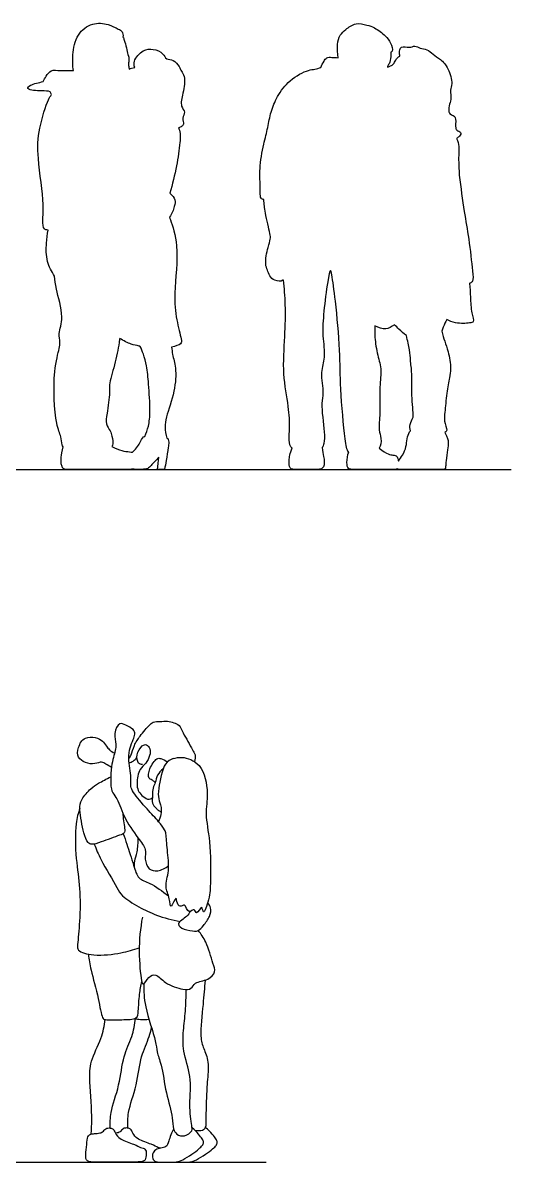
# Model space of a CAD drawing. Header units: millimetres. Extents: x 71.6 to 121.6, y 1.1 to 34.5.
# Drawn here: x 111.281 to 113.205, y 22.751 to 27.235 of the extents above; entities that cross this region are included whole.
import ezdxf

# ---------------------------------------------------------------- set-up
doc = ezdxf.new("R2010")
doc.units = ezdxf.units.MM

msp = doc.modelspace()

# ---------------------------------------------------------------- linework, layer by layer
for points in [[(108.0233, 25.4772), (113.2049, 25.4772)], [(107.9725, 22.7507), (112.2397, 22.7507)]]:
    msp.add_lwpolyline(points)
for points, knots in [([(111.8945, 26.821), (111.8991, 26.8225), (111.9071, 26.8279), (111.9181, 26.8358), (111.9067, 26.8605), (111.9241, 26.8836), (111.8995, 26.9076), (111.9127, 26.9574), (111.9234, 27.024), (111.9045, 27.0438), (111.8979, 27.0633), (111.8759, 27.092), (111.8447, 27.0884), (111.8345, 27.1174), (111.7945, 27.1337), (111.7538, 27.1314), (111.7149, 27.0859), (111.7198, 27.0673), (111.7218, 27.0591), (111.7138, 27.0571), (111.705, 27.0556), (111.7004, 27.053), (111.6986, 27.0591), (111.6958, 27.0719), (111.7012, 27.0914), (111.6943, 27.11), (111.6858, 27.1544), (111.6777, 27.1755), (111.6758, 27.1793), (111.6767, 27.1862), (111.6742, 27.2024), (111.6555, 27.2103), (111.6165, 27.2325), (111.5539, 27.2364), (111.4909, 27.192), (111.4763, 27.1085), (111.4775, 27.0671), (111.4808, 27.0466), (111.4765, 27.0473), (111.461, 27.0484), (111.4302, 27.0446), (111.3914, 27.0526), (111.3733, 27.0244), (111.3649, 27.0112), (111.3616, 27.0038), (111.3442, 26.9992), (111.3128, 26.9944), (111.2945, 26.9732), (111.3269, 26.9683), (111.3527, 26.9657), (111.392, 26.9676), (111.3919, 26.9567), (111.3941, 26.9525), (111.3899, 26.9461), (111.3784, 26.9307), (111.3412, 26.8119), (111.3374, 26.7062), (111.3663, 26.5217), (111.3585, 26.4629), (111.3614, 26.422), (111.3745, 26.4194), (111.3806, 26.4191), (111.3772, 26.402), (111.3735, 26.3669), (111.3719, 26.2992), (111.3941, 26.2561), (111.4065, 26.2379), (111.4085, 26.2208), (111.41, 26.187), (111.446, 26.0778), (111.4202, 26.0149), (111.4291, 25.9777), (111.4248, 25.9497), (111.3986, 25.8606), (111.4064, 25.6591), (111.4326, 25.61), (111.4334, 25.5788), (111.4383, 25.5688), (111.4401, 25.5665), (111.4305, 25.5299), (111.4321, 25.4991), (111.4352, 25.4899), (111.4407, 25.4772), (111.4618, 25.4772), (111.4807, 25.4772), (111.5485, 25.4772), (111.5519, 25.4772), (111.5827, 25.4772), (111.6515, 25.4772), (111.6954, 25.4772), (111.7089, 25.4779), (111.7224, 25.4775), (111.751, 25.4769), (111.7746, 25.4786), (111.786, 25.4935), (111.8069, 25.514), (111.817, 25.5251), (111.8153, 25.5091), (111.8137, 25.4932), (111.812, 25.4772), (111.821, 25.4772), (111.8301, 25.4772), (111.8392, 25.4772), (111.8418, 25.489), (111.8465, 25.5113), (111.8538, 25.5627), (111.8571, 25.5833), (111.8533, 25.6005), (111.8485, 25.6006), (111.8479, 25.6005), (111.8439, 25.6145), (111.8401, 25.6452), (111.8455, 25.6857), (111.8815, 25.7852), (111.8865, 25.8733), (111.8704, 25.9281), (111.8683, 25.949), (111.8671, 25.9589), (111.8819, 25.9624), (111.9091, 25.9686), (111.9045, 25.9937), (111.8846, 26.0723), (111.874, 26.1722), (111.9002, 26.3536), (111.8684, 26.4411), (111.8603, 26.4669), (111.8591, 26.4701), (111.8681, 26.4829), (111.8792, 26.5122), (111.8833, 26.5384), (111.8699, 26.5571), (111.861, 26.5631), (111.8599, 26.5638), (111.8706, 26.5994), (111.8879, 26.6699), (111.9006, 26.7602), (111.9033, 26.8041), (111.895, 26.8201), (111.8945, 26.821)], [-4.96397, -4.96397, -4.96397, -4.96397, -4.747345, -4.560033, -4.28683, -4.008885, -3.717257, -3.312432, -2.852161, -2.576206, -2.319892, -1.992952, -1.703232, -1.415586, -1.055675, -0.698259, -0.285038, 0, 0, 0, 0.217741, 0.217741, 0.217741, 0.466974, 0.711015, 0.961419, 1.39468, 1.508548, 1.508548, 1.508548, 1.767364, 2.009896, 2.384365, 2.824577, 3.300028, 3.809011, 4.25661, 4.25661, 4.25661, 4.384557, 4.736153, 5.076225, 5.381304, 5.66053, 5.66053, 5.66053, 6.070126, 6.298381, 6.570353, 6.890726, 7.217598, 7.414634, 7.414634, 7.414634, 7.681071, 8.291045, 8.913274, 9.675623, 10.12511, 10.456357, 10.641998, 10.641998, 10.641998, 11.051662, 11.533124, 11.919863, 11.919863, 11.919863, 12.296079, 12.847249, 13.273593, 13.578222, 13.839438, 14.343607, 15.089141, 15.478454, 15.772332, 15.877395, 15.877395, 15.877395, 16.005788, 16.134181, 16.262574, 16.390967, 16.51936, 16.51936, 16.51936, 16.541538, 16.709211, 16.821158, 16.821158, 16.821158, 17.122033, 17.389482, 17.623738, 17.987917, 17.987917, 17.987917, 18.364781, 18.364781, 18.364781, 18.648006, 18.648006, 18.648006, 18.97466, 19.361893, 19.614183, 19.848498, 19.879964, 19.879964, 19.879964, 20.238115, 20.585385, 21.14137, 21.660973, 22.06104, 22.35823, 22.35823, 22.35823, 22.653352, 22.892916, 23.369692, 23.930532, 24.669079, 25.224118, 25.31233, 25.31233, 25.31233, 25.684439, 25.9745, 26.276324, 26.319749, 26.319749, 26.319749, 26.917711, 27.461717, 27.882441, 27.908148, 27.908148, 27.908148, 27.908148]), ([(112.9895, 26.78), (112.9926, 26.7816), (112.9978, 26.7852), (113.0128, 26.8008), (112.9927, 26.8099), (112.9829, 26.8201), (112.989, 26.856), (112.9786, 26.8719), (112.9566, 26.8755), (112.9589, 26.91), (112.9708, 26.9324), (112.9622, 26.971), (112.9758, 26.995), (112.9587, 27.0567), (112.9281, 27.0917), (112.8964, 27.1095), (112.8747, 27.1326), (112.8465, 27.1329), (112.8252, 27.1475), (112.8042, 27.1337), (112.768, 27.148), (112.7632, 27.1153), (112.7661, 27.11), (112.7662, 27.1041), (112.7599, 27.0997), (112.7482, 27.0894), (112.7435, 27.072), (112.7293, 27.065), (112.7221, 27.0614), (112.7182, 27.0601), (112.718, 27.0609), (112.7177, 27.0657), (112.7263, 27.073), (112.7309, 27.0998), (112.7313, 27.1135), (112.731, 27.1194), (112.7329, 27.1203), (112.7402, 27.1265), (112.7303, 27.1588), (112.7108, 27.1841), (112.6669, 27.2172), (112.6369, 27.2261), (112.5921, 27.2374), (112.5528, 27.2091), (112.5295, 27.1871), (112.5169, 27.1514), (112.5217, 27.1132), (112.5233, 27.0972), (112.5152, 27.0984), (112.4997, 27.0986), (112.4769, 27.1002), (112.4676, 27.0837), (112.4578, 27.067), (112.4551, 27.0594), (112.4391, 27.0523), (112.4061, 27.0532), (112.3301, 27.0116), (112.2831, 26.9468), (112.2567, 26.8848), (112.2469, 26.8213), (112.2288, 26.7569), (112.2122, 26.6615), (112.2169, 26.5983), (112.2152, 26.5534), (112.22, 26.542), (112.2286, 26.5396), (112.2304, 26.5392), (112.2318, 26.5215), (112.2342, 26.4891), (112.255, 26.4061), (112.2579, 26.3837), (112.2454, 26.3508), (112.2335, 26.286), (112.2453, 26.2627), (112.2523, 26.2381), (112.2719, 26.2183), (112.2993, 26.2163), (112.3072, 26.2223), (112.3077, 26.2228), (112.3114, 26.1904), (112.3168, 26.1241), (112.3143, 25.9987), (112.3026, 25.8537), (112.3291, 25.7294), (112.3336, 25.6418), (112.3279, 25.5966), (112.3335, 25.5651), (112.3415, 25.5618), (112.3417, 25.5617), (112.3333, 25.5393), (112.3291, 25.5124), (112.3291, 25.4772), (112.3576, 25.4772), (112.399, 25.4772), (112.4339, 25.4772), (112.4556, 25.4772), (112.4669, 25.4859), (112.4705, 25.5043), (112.465, 25.5333), (112.4599, 25.5634), (112.4639, 25.5671), (112.4687, 25.5852), (112.4708, 25.6251), (112.4532, 25.7397), (112.4684, 25.775), (112.4505, 25.8619), (112.475, 25.9176), (112.4592, 26.0054), (112.4665, 26.0993), (112.4789, 26.2054), (112.4928, 26.2723), (112.4998, 26.235), (112.515, 26.1333), (112.531, 25.9416), (112.531, 25.8002), (112.5479, 25.607), (112.5569, 25.5517), (112.5649, 25.545), (112.5652, 25.5448), (112.56, 25.5334), (112.5564, 25.4999), (112.5605, 25.4772), (112.5852, 25.4772), (112.6252, 25.4772), (112.7375, 25.4772), (112.7512, 25.4772), (112.7551, 25.4797), (112.7562, 25.4789), (112.7611, 25.477), (112.775, 25.477), (112.8128, 25.477), (112.8446, 25.477), (112.8553, 25.477), (112.8581, 25.4772), (112.8961, 25.4772), (112.9372, 25.4772), (112.9449, 25.4772), (112.9468, 25.4863), (112.9473, 25.5069), (112.9545, 25.5583), (112.9586, 25.5828), (112.954, 25.6034), (112.9439, 25.6231), (112.9481, 25.6249), (112.9545, 25.631), (112.9389, 25.6697), (112.944, 25.7028), (112.9501, 25.7771), (112.9613, 25.838), (112.9694, 25.8731), (112.9575, 25.942), (112.9435, 25.9779), (112.9347, 26.0075), (112.9321, 26.0213), (112.9337, 26.0269), (112.9392, 26.0434), (112.9459, 26.0574), (112.9512, 26.0668), (112.9612, 26.0622), (112.9922, 26.0488), (113.0383, 26.0533), (113.0609, 26.0559), (113.0468, 26.0965), (113.0446, 26.155), (113.0418, 26.191), (113.0411, 26.2092), (113.0416, 26.2096), (113.0466, 26.2126), (113.0568, 26.2169), (113.0519, 26.2642), (113.0383, 26.3883), (113.0186, 26.4912), (113.006, 26.5877), (113.0003, 26.6353), (112.9994, 26.6579), (112.996, 26.703), (113.0009, 26.745), (112.9949, 26.7694), (112.9895, 26.78)], [0, 0, 0, 0, 0.188383, 0.417958, 0.651667, 0.864942, 1.20216, 1.442272, 1.683645, 1.992576, 2.292177, 2.636784, 2.934064, 3.38137, 3.777963, 4.122874, 4.438218, 4.737243, 5.012003, 5.287004, 5.60703, 5.883423, 6.093743, 6.093743, 6.093743, 6.370226, 6.608166, 6.82818, 7.030639, 7.030639, 7.030639, 7.069515, 7.275268, 7.582536, 7.800136, 7.800136, 7.800136, 7.88861, 8.215635, 8.558659, 8.976668, 9.306238, 9.683104, 10.073432, 10.396548, 10.755255, 11.133663, 11.133663, 11.133663, 11.419482, 11.678965, 11.921219, 12.2143, 12.2143, 12.2143, 12.632803, 13.168328, 13.679977, 14.141177, 14.586244, 15.061085, 15.628383, 16.098362, 16.472047, 16.695394, 16.745159, 16.745159, 16.745159, 17.166639, 17.69142, 17.960511, 18.298641, 18.763863, 19.055338, 19.338151, 19.638948, 19.963116, 19.989598, 19.989598, 19.989598, 20.560183, 21.205769, 21.906265, 22.561091, 23.09276, 23.491785, 23.820321, 23.829562, 23.829562, 23.829562, 23.942705, 24.055847, 24.16899, 24.282132, 24.395274, 24.508417, 24.621559, 24.734701, 24.847844, 24.847844, 24.847844, 25.052155, 25.442875, 26.052874, 26.422974, 26.942276, 27.392948, 27.921528, 28.49028, 29.115031, 29.504375, 29.74359, 30.336084, 31.138409, 31.853698, 32.660135, 33.08612, 33.101901, 33.101901, 33.101901, 33.223201, 33.344502, 33.465802, 33.587103, 33.708403, 33.828447, 33.828447, 33.828447, 33.867101, 33.969394, 34.071688, 34.173981, 34.219547, 34.219547, 34.219547, 34.342062, 34.464578, 34.587094, 34.70961, 34.832126, 34.954642, 35.077157, 35.077157, 35.077157, 35.273127, 35.637907, 35.997171, 36.517704, 36.99255, 37.354156, 37.843089, 38.24302, 38.585915, 38.585915, 38.585915, 38.751635, 39.09516, 39.09516, 39.09516, 39.366912, 39.794618, 40.019353, 40.358265, 40.81188, 41.238438, 41.238438, 41.238438, 41.263636, 41.467824, 41.833176, 42.481557, 43.088622, 43.7806, 43.7806, 43.7806, 44.237508, 44.625414, 44.93266, 44.93266, 44.93266, 44.93266]), ([(112.7921, 26.0041), (112.7964, 25.9844), (112.8071, 25.9397), (112.8073, 25.9063), (112.8152, 25.8536), (112.8109, 25.7867), (112.8191, 25.6947), (112.8187, 25.6807), (112.8038, 25.6541), (112.806, 25.6374), (112.8077, 25.6291), (112.8065, 25.6279), (112.8014, 25.6214), (112.7939, 25.5974), (112.7921, 25.5677), (112.7798, 25.5356), (112.7653, 25.5172), (112.7604, 25.5101), (112.7602, 25.512), (112.759, 25.5206), (112.7546, 25.5297), (112.7433, 25.5342), (112.7164, 25.536), (112.6842, 25.5607), (112.691, 25.5696), (112.6947, 25.6029), (112.6805, 25.6333), (112.6907, 25.7018), (112.6845, 25.8007), (112.6962, 25.8733), (112.675, 25.9336), (112.6665, 26.0038), (112.6674, 26.0295), (112.6681, 26.0422), (112.6824, 26.0359), (112.7107, 26.0225), (112.7325, 26.0381), (112.7456, 26.0464), (112.7511, 26.0404), (112.7625, 26.0285), (112.7819, 26.0118), (112.7921, 26.0041)], [0.574677, 0.574677, 0.574677, 0.574677, 0.918862, 1.303387, 1.799873, 2.325611, 2.887943, 3.115338, 3.431922, 3.734632, 3.734632, 3.734632, 3.764416, 3.86671, 3.969003, 4.071297, 4.1523, 4.1523, 4.1523, 4.184588, 4.305888, 4.427188, 4.548489, 4.548489, 4.548489, 4.878727, 5.22133, 5.691265, 6.273572, 6.763717, 7.223679, 7.703607, 8.060013, 8.060013, 8.060013, 8.44438, 8.780806, 8.780806, 8.780806, 9.067131, 9.424328, 9.424328, 9.424328, 9.424328]), ([(111.744, 25.9616), (111.7485, 25.9513), (111.7569, 25.9298), (111.7705, 25.8825), (111.7768, 25.8123), (111.7843, 25.7086), (111.778, 25.6488), (111.7673, 25.6201), (111.7612, 25.6071), (111.7609, 25.6071), (111.7543, 25.6068), (111.745, 25.5847), (111.7287, 25.5588), (111.7141, 25.546), (111.713, 25.5451), (111.7098, 25.5455), (111.6935, 25.5471), (111.6592, 25.5511), (111.6322, 25.5678), (111.6329, 25.569), (111.6374, 25.5788), (111.6329, 25.6089), (111.6269, 25.6285), (111.6056, 25.6572), (111.6134, 25.6981), (111.6256, 25.7802), (111.6189, 25.8104), (111.6445, 25.8898), (111.6581, 25.9586), (111.6623, 25.9873), (111.663, 25.9927), (111.6773, 25.9834), (111.7087, 25.9684), (111.7301, 25.9652), (111.7423, 25.962), (111.744, 25.9616)], [-2.485886, -2.485886, -2.485886, -2.485886, -2.170634, -1.79787, -1.335112, -0.777618, -0.356813, 0, 0, 0, 0.011075, 0.283011, 0.647205, 0.674906, 0.674906, 0.674906, 0.728186, 0.895859, 0.895859, 0.895859, 0.949115, 1.288162, 1.554772, 1.87068, 2.239914, 2.749291, 3.068229, 3.575237, 4.112183, 4.236807, 4.236807, 4.236807, 4.60903, 4.914234, 4.962704, 4.962704, 4.962704, 4.962704]), ([(111.6987, 24.3394), (111.702, 24.3439), (111.7096, 24.3531), (111.7185, 24.3923), (111.7427, 24.4275), (111.7627, 24.4519), (111.7922, 24.4875), (111.8205, 24.4834), (111.8518, 24.4891), (111.8756, 24.4798), (111.9003, 24.4726), (111.9115, 24.4384), (111.9321, 24.4084), (111.9485, 24.3732), (111.9622, 24.3556), (111.9603, 24.3357), (111.9573, 24.3272)], [0, 0, 0, 0, 0.234723, 0.593735, 0.96841, 1.30019, 1.67287, 1.968556, 2.28765, 2.576188, 2.853228, 3.183399, 3.538691, 3.89331, 4.160489, 4.458818, 4.458818, 4.458818, 4.458818]), ([(111.8735, 24.339), (111.8849, 24.3426), (111.9097, 24.3486), (111.991, 24.3217), (112.0142, 24.2009), (111.997, 24.1197), (112.0218, 24.0134), (112.0202, 23.8555), (112.0187, 23.7953), (111.9911, 23.716), (111.9886, 23.7695), (111.964, 23.7169), (111.9587, 23.756), (111.9321, 23.7217), (111.92, 23.7732), (111.9052, 23.7525), (111.8864, 23.7663), (111.888, 23.806), (111.8609, 23.7371), (111.861, 23.7957), (111.837, 23.8345), (111.8611, 23.8992), (111.8495, 23.977), (111.8465, 24.0424), (111.841, 24.0595), (111.8146, 24.0945), (111.7713, 24.1386), (111.7167, 24.2034), (111.7043, 24.2292), (111.7101, 24.2645), (111.6951, 24.3397), (111.7019, 24.3803), (111.7157, 24.4134), (111.7246, 24.4352), (111.718, 24.4563), (111.6867, 24.4698), (111.6602, 24.4856), (111.6369, 24.437), (111.6505, 24.3956), (111.6451, 24.3692), (111.627, 24.3086), (111.625, 24.2088), (111.6522, 24.1888), (111.6771, 24.1095), (111.7314, 24.0289), (111.7705, 23.9837), (111.759, 23.9436), (111.7755, 23.9007), (111.8116, 23.8933), (111.8431, 23.9077), (111.8555, 23.9181)], [0, 0, 0, 0, 0.343554, 0.835992, 1.445652, 1.967914, 2.569018, 3.281617, 3.777425, 4.186505, 4.426837, 4.733414, 4.96167, 5.228283, 5.551923, 5.759141, 6.011184, 6.266473, 6.609438, 6.925536, 7.328624, 7.783516, 8.307047, 8.760284, 8.99687, 9.358313, 9.829959, 10.355613, 10.648656, 10.98273, 11.484424, 11.858083, 12.196463, 12.469404, 12.71747, 13.051911, 13.333141, 13.70886, 14.085607, 14.371358, 14.835205, 15.394714, 15.708892, 16.219154, 16.800922, 17.224907, 17.578014, 17.942441, 18.278496, 18.633978, 18.633978, 18.633978, 18.633978]), ([(111.6305, 24.3041), (111.6235, 24.309), (111.6084, 24.3165), (111.5916, 24.3291), (111.5649, 24.3159), (111.5287, 24.3208), (111.4928, 24.3441), (111.4997, 24.3843), (111.518, 24.4251), (111.5716, 24.4234), (111.5954, 24.4101), (111.6106, 24.3891), (111.6218, 24.3725), (111.6353, 24.3641), (111.6424, 24.3612)], [0, 0, 0, 0, 0.290964, 0.538474, 0.83791, 1.175954, 1.472604, 1.839694, 2.255575, 2.560592, 2.903458, 3.197318, 3.4509, 3.725677, 3.725677, 3.725677, 3.725677]), ([(111.753, 24.3155), (111.7475, 24.3161), (111.7331, 24.318), (111.7268, 24.3558), (111.7487, 24.3909), (111.7699, 24.3977), (111.7839, 24.3767), (111.7829, 24.3505), (111.7667, 24.3184), (111.7387, 24.2998), (111.7283, 24.2423), (111.7343, 24.2139), (111.7483, 24.1938), (111.7718, 24.1778), (111.7835, 24.1806), (111.789, 24.1829), (111.7913, 24.1844)], [0, 0, 0, 0, 0.234314, 0.56416, 0.929623, 1.168151, 1.428605, 1.720928, 2.055475, 2.385267, 2.811509, 3.119332, 3.401048, 3.698607, 3.887933, 4.053718, 4.053718, 4.053718, 4.053718]), ([(111.7001, 24.3223), (111.7059, 24.3238), (111.7171, 24.3285), (111.7268, 24.3378), (111.7308, 24.343)], [0, 0, 0, 0, 0.2423379, 0.4970692, 0.4970692, 0.4970692, 0.4970692]), ([(111.8026, 24.2442), (111.7999, 24.2473), (111.7948, 24.2541), (111.7733, 24.2592), (111.778, 24.3012), (111.8068, 24.3416), (111.8256, 24.3402), (111.8435, 24.3325), (111.85, 24.3259)], [0, 0, 0, 0, 0.200888, 0.43776, 0.787504, 1.182846, 1.413855, 1.716285, 1.716285, 1.716285, 1.716285]), ([(111.8735, 24.339), (111.8622, 24.3337), (111.8339, 24.3251), (111.8155, 24.222), (111.8133, 24.1819), (111.831, 24.1476), (111.8239, 24.1084), (111.8162, 24.0909)], [0, 0, 0, 0, 0.350904, 0.919829, 1.289813, 1.630019, 2.064491, 2.064491, 2.064491, 2.064491]), ([(111.6752, 24.1252), (111.6751, 24.1066), (111.6826, 24.0674), (111.6839, 24.0446), (111.6596, 24.0369), (111.591, 24.011), (111.5542, 23.9986), (111.5345, 24.0081), (111.5197, 24.0486), (111.5022, 24.1373), (111.5099, 24.1792), (111.5485, 24.2224), (111.5787, 24.2419), (111.6109, 24.2599), (111.6275, 24.2669)], [0, 0, 0, 0, 0.448321, 0.695831, 0.960656, 1.462483, 1.817484, 2.051323, 2.421437, 2.968743, 3.344242, 3.764301, 4.116293, 4.538253, 4.538253, 4.538253, 4.538253]), ([(111.8338, 24.2991), (111.8251, 24.2923), (111.8092, 24.2757), (111.8048, 24.2446), (111.7915, 24.224), (111.7934, 24.1937), (111.7877, 24.1628), (111.8042, 24.1465), (111.8123, 24.137), (111.8214, 24.1315), (111.826, 24.1295)], [0, 0, 0, 0, 0.330203, 0.646144, 0.923759, 1.238042, 1.553317, 1.8145, 2.019255, 2.243217, 2.243217, 2.243217, 2.243217]), ([(111.506, 24.1434), (111.4994, 24.1236), (111.4856, 24.0831), (111.4888, 23.9408), (111.5086, 23.8302), (111.5063, 23.7045), (111.4975, 23.6111), (111.4939, 23.5801), (111.5662, 23.5596), (111.668, 23.5731), (111.7162, 23.5863), (111.7398, 23.5946)], [0, 0, 0, 0, 0.45425, 1.126647, 1.750213, 2.400632, 2.950558, 3.224512, 3.682472, 4.274892, 4.77221, 4.77221, 4.77221, 4.77221]), ([(111.6771, 24.0435), (111.6819, 24.0297), (111.6913, 24.0023), (111.7175, 23.9206), (111.7338, 23.8637), (111.7854, 23.8507), (111.8319, 23.817), (111.8552, 23.7994)], [0, 0, 0, 0, 0.379871, 0.913326, 1.338404, 1.733863, 2.271147, 2.271147, 2.271147, 2.271147]), ([(111.5625, 24.0025), (111.571, 23.9815), (111.5858, 23.9427), (111.653, 23.8316), (111.6693, 23.7975), (111.7407, 23.7528), (111.8068, 23.7214), (111.8692, 23.7035), (111.9005, 23.6978)], [0, 0, 0, 0, 0.47312, 1.113005, 1.476269, 1.98094, 2.485979, 3.047058, 3.047058, 3.047058, 3.047058]), ([(111.7207, 23.9089), (111.7206, 23.918), (111.7209, 23.9371), (111.7335, 23.9721), (111.7356, 24.0085), (111.735, 24.0268)], [0, 0, 0, 0, 0.299594, 0.647695, 1.073932, 1.073932, 1.073932, 1.073932]), ([(111.9416, 23.7379), (111.9369, 23.7311), (111.9306, 23.7175), (111.8804, 23.6895), (111.9171, 23.664), (111.9573, 23.66), (111.9733, 23.6606), (111.9942, 23.6831), (112.0184, 23.7162), (112.0249, 23.752), (112.0144, 23.7659), (112.0091, 23.7714)], [0, 0, 0, 0, 0.285492, 0.663491, 0.976425, 1.348794, 1.567354, 1.872784, 2.248864, 2.581532, 2.856751, 2.856751, 2.856751, 2.856751]), ([(111.7523, 23.7156), (111.7439, 23.6708), (111.7354, 23.5872), (111.7457, 23.4724), (111.7554, 23.4436), (111.7759, 23.4822), (111.808, 23.494), (111.8413, 23.452), (111.9091, 23.4293), (111.9459, 23.4301), (111.9581, 23.4617), (112.012, 23.4652), (112.0433, 23.4996), (112.0282, 23.5351), (112.0056, 23.6199), (111.9835, 23.6482), (111.9722, 23.6627)], [0, 0, 0, 0, 0.67063, 1.283824, 1.505932, 1.836484, 2.143306, 2.542993, 3.032269, 3.355071, 3.65393, 4.062913, 4.420482, 4.761436, 5.295228, 5.721532, 5.721532, 5.721532, 5.721532]), ([(111.5393, 23.5695), (111.5424, 23.5486), (111.5483, 23.5059), (111.5801, 23.4001), (111.5912, 23.3191), (111.6065, 23.3093), (111.6714, 23.3127), (111.7328, 23.3108), (111.7368, 23.3481), (111.7397, 23.4126), (111.7462, 23.4452), (111.7499, 23.4621)], [0, 0, 0, 0, 0.456799, 1.070322, 1.57174, 1.783053, 2.228284, 2.656423, 2.965288, 3.428487, 3.840952, 3.840952, 3.840952, 3.840952]), ([(111.7584, 23.4539), (111.7582, 23.4232), (111.7571, 23.3652), (111.8075, 23.2301), (111.8074, 23.1847), (111.8301, 23.1312), (111.843, 23.0236), (111.873, 22.93), (111.8715, 22.8825), (111.8861, 22.8591), (111.919, 22.8486), (111.9516, 22.8738), (111.9449, 22.8975), (111.9355, 22.9824), (111.9482, 23.088), (111.9096, 23.1859), (111.9128, 23.2684), (111.9233, 23.3455), (111.9244, 23.4022), (111.9242, 23.4306)], [0, 0, 0, 0, 0.550724, 1.226945, 1.610112, 2.029836, 2.635405, 3.211338, 3.593282, 3.875443, 4.195129, 4.530489, 4.793368, 5.313675, 5.91711, 6.497779, 7.013378, 7.518433, 8.047679, 8.047679, 8.047679, 8.047679]), ([(111.9996, 23.4676), (111.9964, 23.4355), (111.9924, 23.3753), (111.9766, 23.2477), (111.9928, 23.1988), (112.0166, 23.1445), (112.0067, 23.0652), (112.0038, 22.9944), (112.0019, 22.9226), (112.003, 22.8876), (111.9896, 22.8735), (111.9688, 22.8727), (111.9599, 22.876)], [0, 0, 0, 0, 0.563941, 1.203846, 1.612199, 2.040814, 2.548472, 3.043257, 3.531056, 3.858101, 4.089112, 4.395622, 4.395622, 4.395622, 4.395622]), ([(111.6259, 22.8852), (111.6256, 22.9056), (111.6244, 22.9483), (111.6639, 23.0551), (111.6742, 23.1658), (111.7136, 23.2434), (111.722, 23.2922), (111.7256, 23.3179)], [0, 0, 0, 0, 0.436517, 1.026564, 1.62017, 2.133633, 2.60692, 2.60692, 2.60692, 2.60692]), ([(111.5505, 22.8617), (111.5518, 22.8837), (111.5554, 22.9199), (111.5443, 23.0695), (111.5437, 23.1464), (111.5937, 23.2364), (111.6021, 23.2873), (111.6058, 23.3122)], [0.041542, 0.041542, 0.041542, 0.041542, 0.411651, 1.092109, 1.596598, 2.147332, 2.622148, 2.622148, 2.622148, 2.622148]), ([(111.6945, 22.8852), (111.6942, 22.9056), (111.693, 22.9483), (111.7325, 23.0551), (111.7428, 23.1658), (111.7763, 23.2319), (111.7857, 23.2689), (111.7881, 23.2809)], [0, 0, 0, 0, 0.436517, 1.026564, 1.62017, 2.133633, 2.371309, 2.371309, 2.371309, 2.371309]), ([(111.7252, 23.3154), (111.7304, 23.3143), (111.741, 23.312), (111.7673, 23.3117), (111.7782, 23.3131)], [1.9935313, 1.9935313, 1.9935313, 1.9935313, 2.2282844, 2.4849481, 2.4849481, 2.4849481, 2.4849481]), ([(111.8236, 22.8057), (111.8205, 22.8068), (111.8103, 22.8093), (111.7941, 22.8201), (111.728, 22.8401), (111.7142, 22.8678), (111.7058, 22.8822), (111.6954, 22.8861), (111.6752, 22.885), (111.6651, 22.8684), (111.6544, 22.8659), (111.6473, 22.8649), (111.6469, 22.8648)], [1.1636967, 1.1636967, 1.1636967, 1.1636967, 1.215853, 1.3171741, 1.4184952, 1.5198163, 1.6211373, 1.7224584, 1.8237795, 1.9251006, 2.0264217, 2.0330309, 2.0330309, 2.0330309, 2.0330309]), ([(111.8753, 22.7513), (111.8827, 22.7507), (111.9041, 22.7507), (111.9441, 22.7507), (111.9617, 22.7577), (112.0026, 22.7828), (112.0314, 22.8048), (112.0435, 22.8166), (112.0487, 22.8287), (112.0438, 22.8417), (112.0284, 22.8597), (112.0127, 22.879), (111.9996, 22.887)], [0.6757168, 0.6757168, 0.6757168, 0.6757168, 0.7404917, 0.8330532, 0.9256146, 1.0181761, 1.1107375, 1.203299, 1.2958605, 1.3884219, 1.4809834, 1.5735448, 1.5735448, 1.5735448, 1.5735448]), ([(111.6519, 22.7507), (111.6519, 22.7507), (111.671, 22.7507), (111.7187, 22.7507), (111.7867, 22.7507), (111.8058, 22.7519), (111.8113, 22.7521)], [0.607896, 0.607896, 0.607896, 0.607896, 0.6079265, 0.7092476, 0.8105687, 0.81328, 0.81328, 0.81328, 0.81328])]:
    msp.add_open_spline(points, degree=3, knots=knots)
for points in [[(111.5592, 22.8628), (111.5535, 22.8623), (111.5468, 22.8619), (111.5336, 22.8493), (111.5336, 22.8109), (111.526, 22.7679), (111.5358, 22.7507), (111.5785, 22.7507), (111.6501, 22.7507), (111.7507, 22.7507), (111.7641, 22.7572), (111.7686, 22.7845), (111.7653, 22.8047), (111.7448, 22.8072), (111.7255, 22.8201), (111.6593, 22.8401), (111.6456, 22.8678), (111.6371, 22.8822), (111.6268, 22.8861), (111.6066, 22.885), (111.5964, 22.8684), (111.581, 22.8648), (111.5649, 22.8633), (111.5592, 22.8628)], [(111.8752, 22.881), (111.8656, 22.8689), (111.8558, 22.8274), (111.847, 22.8104), (111.8254, 22.8061), (111.8032, 22.8015), (111.7898, 22.7828), (111.7933, 22.7581), (111.8087, 22.7507), (111.8453, 22.7507), (111.8898, 22.7507), (111.9074, 22.7577), (111.9483, 22.7828), (111.9771, 22.8048), (111.9891, 22.8166), (111.9944, 22.8287), (111.9895, 22.8417), (111.9741, 22.8597), (111.9584, 22.879), (111.948, 22.8859)]]:
    msp.add_open_spline(points, degree=3)

doc.saveas('drawing.dxf')
